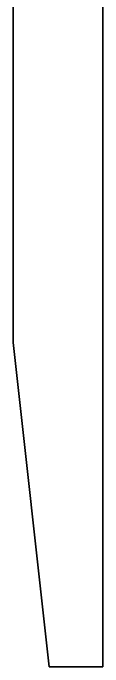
# Model space of a CAD drawing. Header units: millimetres. Extents: x 479 to 7862, y 682 to 3104.
# Drawn here: x 5249.9 to 5299.9, y 681.5 to 1044.2 of the extents above; entities that cross this region are included whole.
import ezdxf

# ---------------------------------------------------------------- set-up
doc = ezdxf.new("R2010")
doc.units = ezdxf.units.MM
doc.layers.add('IF-FURN', color=7, linetype='Continuous', lineweight=35)

msp = doc.modelspace()

# ---------------------------------------------------------------- linework, layer by layer
at = {"layer": 'IF-FURN'}
for p, q in [((5299.91, 1391.5), (5299.91, 681.5)), ((5299.91, 1391.5), (5299.91, 681.5)), ((5299.91, 681.5), (5299.91, 1391.5)), ((5249.91, 1051.45), (5249.91, 861.5)), ((5249.91, 861.5), (5269.91, 681.5)), ((5269.91, 681.5), (5299.91, 681.5))]:
    msp.add_line(p, q, dxfattribs=at)

doc.saveas('drawing.dxf')
